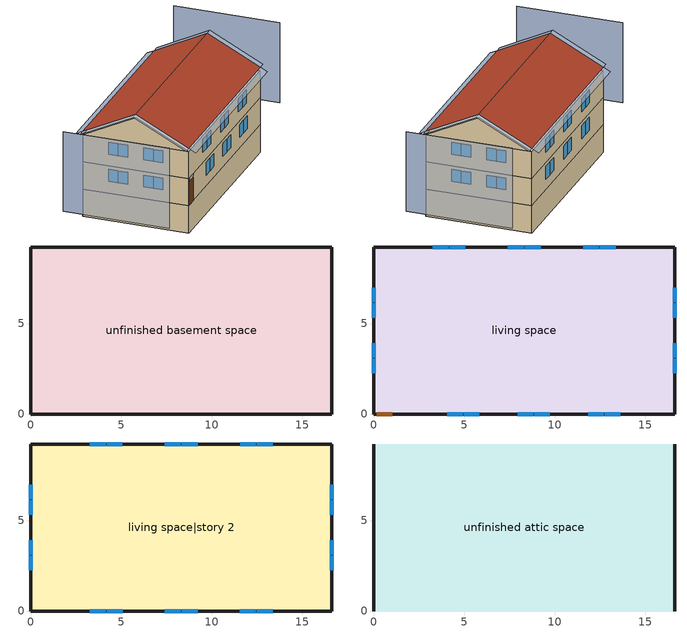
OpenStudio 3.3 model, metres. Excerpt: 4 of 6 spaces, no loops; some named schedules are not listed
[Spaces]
unfinished basement space
 floor foundation (FloorFndGrndUnfinB): 0,0 0,9.23 16.61,9.23 16.61,0 z-2.44
 wall foundation (WallFndGrndUnfinB): 0,9.23 0,0 16.61,0 16.61,9.23 0,9.23 z-2.44:0
living space
 floor to unfinished basement space (FloorUnfinBInsFin Reversed): 0,0 0,9.23 16.61,9.23 16.61,0 z0
 wall outside (WallExtInsFin): 0,9.23 0,0 0.13,0 1.05,0 16.61,0 16.61,9.23 0,9.23 z0:2.44
 window (WindowConstruction): 4.05,0 4.91,0 / 4.97,0 5.83,0 / 7.94,0 8.8,0 / 8.86,0 9.72,0 / 11.83,0 12.69,0 / 12.75,0 13.61,0 z0.99:2.13; 13.36,9.23 12.49,9.23 / 12.43,9.23 11.56,9.23 / 9.21,9.23 8.34,9.23 / 8.28,9.23 7.4,9.23 / 5.06,9.23 4.18,9.23 / 4.12,9.23 3.25,9.23 z0.97:2.13; 0,6.98 0,6.18 / 0,6.12 0,5.33 / 0,3.9 0,3.11 / 0,3.05 0,2.25 / 16.61,2.25 16.61,3.05 / 16.61,3.11 16.61,3.9 / 16.61,5.33 16.61,6.12 / 16.61,6.18 16.61,6.98 z1.07:2.13
 door (Door): 0.15,0 1.02,0 z0:2.13
living space|story 2
 floor to living space (FloorFinUninsFin): 0,0 0,9.23 16.61,9.23 16.61,0 z2.44
 wall outside (WallExtInsFin): 0,9.23 0,0 16.61,0 16.61,9.23 0,9.23 z2.44:4.88
 window (WindowConstruction): 3.24,0 4.12,0 / 4.18,0 5.07,0 / 7.39,0 8.28,0 / 8.34,0 9.22,0 / 11.54,0 12.43,0 / 12.49,0 13.38,0 z3.39:4.57; 13.36,9.23 12.49,9.23 / 12.43,9.23 11.56,9.23 / 9.21,9.23 8.34,9.23 / 8.28,9.23 7.4,9.23 / 5.06,9.23 4.18,9.23 / 4.12,9.23 3.25,9.23 z3.41:4.57; 0,6.98 0,6.18 / 0,6.12 0,5.33 / 0,3.9 0,3.11 / 0,3.05 0,2.25 / 16.61,2.25 16.61,3.05 / 16.61,3.11 16.61,3.9 / 16.61,5.33 16.61,6.12 / 16.61,6.18 16.61,6.98 z3.51:4.57
unfinished attic space
 floor to living space|story 2 (FloorFinInsUnfinAttic): 0,9.23 16.61,9.23 16.61,0 0,0 z4.88
 wall outside (WallExtUninsUnfin): 0,4.61,7.18 0,9.23,4.88 0,0,4.88; 16.61,4.61,7.18 16.61,0,4.88 16.61,9.23,4.88
 roof outside (RoofUnfinInsExt): 16.61,4.61,7.49 0,4.61,7.49 0,0,5.18 16.61,0,5.18; 0,4.61,7.49 16.61,4.61,7.49 16.61,9.23,5.18 0,9.23,5.18
shading: -4.57,9.23 -4.57,0 / 21.19,0 21.19,9.23 z0:7.18; 16.61,6.18 16.61,6.98 / 16.61,3.11 16.61,3.9 / 16.61,2.25 16.61,3.05 / 16.61,5.33 16.61,6.12 / 0,3.05 0,2.25 / 0,6.98 0,6.18 / 0,6.12 0,5.33 / 0,3.9 0,3.11 z3.51:4.57; 16.61,6.18 16.61,6.98 / 16.61,2.25 16.61,3.05 / 0,6.12 0,5.33 / 0,3.9 0,3.11 / 0,3.05 0,2.25 / 0,6.98 0,6.18 / 16.61,3.11 16.61,3.9 / 16.61,5.33 16.61,6.12 z1.07:2.13; 12.49,0 13.38,0 / 8.34,0 9.22,0 / 3.24,0 4.12,0 / 11.54,0 12.43,0 / 4.18,0 5.07,0 / 7.39,0 8.28,0 z3.39:4.57; 7.94,0 8.8,0 / 4.97,0 5.83,0 / 12.75,0 13.61,0 / 4.05,0 4.91,0 / 8.86,0 9.72,0 / 11.83,0 12.69,0 z0.99:2.13; 13.36,9.23 12.49,9.23 / 9.21,9.23 8.34,9.23 / 8.28,9.23 7.4,9.23 / 5.06,9.23 4.18,9.23 / 4.12,9.23 3.25,9.23 / 12.43,9.23 11.56,9.23 z0.97:2.13; 5.06,9.23 4.18,9.23 / 8.28,9.23 7.4,9.23 / 12.43,9.23 11.56,9.23 / 13.36,9.23 12.49,9.23 / 9.21,9.23 8.34,9.23 / 4.12,9.23 3.25,9.23 z3.41:4.57; -0.61,9.23,5.18 -0.61,4.61,7.49 0,4.61,7.49 0,9.23,5.18; 17.22,4.61,7.49 17.22,9.23,5.18 16.61,9.23,5.18 16.61,4.61,7.49; 16.61,9.84,4.88 0,9.84,4.88 0,9.23,5.18 16.61,9.23,5.18; 17.22,0,5.18 17.22,4.61,7.49 16.61,4.61,7.49 16.61,0,5.18; -0.61,4.61,7.49 -0.61,0,5.18 0,0,5.18 0,4.61,7.49; 0,-0.61,4.88 16.61,-0.61,4.88 16.61,0,5.18 0,0,5.18
[Building]
Building 1: North Axis {deg}=135; Standards Number of Stories=2; Standards Number of Above Ground Stories=2; Standards Building Type=singlefamilydetached; Standards Number of Living Units=1
[Site]
Denver-Aurora-Buckley AFB: Latitude {deg}=39.72; Longitude {deg}=-104.75; Time Zone {hr}=-7; Elevation {m}=1726; Terrain=Suburbs
[ClimateZones]
Climate Zone Institution Name 1=Building America; Climate Zone Document Year 1=0; Climate Zone Value 1=Cold; Climate Zone Institution Name 2=ASHRAE; Climate Zone Document Name 2=ANSI/ASHRAE Standard 169; Climate Zone Document Year 2=2006; Climate Zone Institution Name 3=CEC; Climate Zone Document Name 3=California Climate Zone Descriptions; Climate Zone Document Year 3=1995
[Site:WaterMainsTemperature]
Calculation Method=Correlation; Annual Average Outdoor Air Temperature {C}=9.93506; Maximum Difference In Monthly Average Outdoor Air Temperatures {deltaC}=27.6077
[Site:GroundTemperature:Deep]
9.93506, 9.93506, 9.93506, 9.93506, 9.93506, 9.93506, 9.93506, 9.93506, 9.93506, 9.93506, 9.93506, 9.93506
[Material] Roughness=Rough
Name | Thickness {m} | Conductivity {W/m-K} | Density {kg/m3} | Specific Heat {J/kg-K} | Thermal Absorptance | Solar Absorptance | Visible Absorptance
Drywall 0.5 in. | 0.0127 | 0.160291 | 801 | 837.4 | 0.9 | 0.5 | 0.1
FloorUATrussandIns | 0.0889 | 0.0564573 | 50.7834 | 1165.1 | 0.9 | 0.5 | 0.9
FloorUAAdditionalCeilingIns | 0.196342 | 0.0539976 | 16.02 | 1046.75
Composition Shingles | 0.009525 | 0.162714 | 1121.4 | 1465.45 | 0.91 | 0.85 | 0.85
RoofSheathing | 0.01905 | 0.115458 | 512.64 | 1214.23 | 0.82 | 0.3 | 0.3
RoofUARoofIns | 0.18415 | 8.02397 | 37.0049 | 1207.88 | 0.91 | 0.85 | 0.91
Vinyl, Light | 0.009525 | 0.089435 | 177.822 | 1046.75 | 0.9 | 0.3 | 0.3
WallSheathing | 0.0127 | 0.115458 | 512.64 | 1214.23 | 0.82 | 0.3 | 0.3
WallStudAndCavity | 0.0889 | 0.338221 | 129.063 | 1212.76 | 0.9 | 0.3 | 0.9
WallStudAndCavity 1 | 0.0889 | 0.393744 | 83.0341 | 1211.67 | 0.9 | 0.3 | 0.9
WallStudAndCavity 2 | 0.0889 | 0.397942 | 83.0341 | 1211.67 | 0.82 | 0.3 | 0.3
res furniture material unfinished basement space | 0.1524 | 0.115458 | 640.8 | 1214.23 | 0.9 | 0.6 | 0.1
Concrete 8.0 in. | 0.2032 | 1.803125 | 2242.8 | 837.4 | 0.9
Concrete 4.0 in. | 0.1016 | 1.803125 | 2242.8 | 837.4 | 0.9
FloorIns | 0.23495 | 2.59817 | 67.691 | 1210.98 | 0.82 | 0.3 | 0.3
Wood Floor | 0.015875 | 0.115458 | 544.68 | 1214.23
Floor Covering | 0.0127 | 0.0433444 | 54.468 | 1339.84 | 0.9 | 0.9
FloorFinStudAndAirFloor | 0.1397 | 0.557395 | 67.691 | 1210.98 | 0.9 | 0.5 | 0.9
DoorMaterial | 0.04445 | 0.0612267 | 512.64 | 1214.23 | 0.82 | 0.3 | 0.3
[Construction]
FloorFinInsUnfinAttic: Drywall 0.5 in., FloorUATrussandIns, FloorUAAdditionalCeilingIns
RoofUnfinInsExt: Composition Shingles, RoofSheathing, RoofUARoofIns
WallExtInsFin: Vinyl, Light, WallSheathing, WallStudAndCavity, Drywall 0.5 in.
WallExtUninsUnfin: Vinyl, Light, WallSheathing, WallStudAndCavity 1
WallIntFinUninsFin: WallStudAndCavity 2, Drywall 0.5 in.
res furniture construction unfinished basement space; res furniture construction living space; res furniture construction living space|story 2: res furniture material unfinished basement space
WallFndGrndUnfinB: Concrete 8.0 in., Drywall 0.5 in.
FloorFndGrndUnfinB: Concrete 4.0 in.
FloorUnfinBInsFin Reversed: Floor Covering, Wood Floor, RoofSheathing, FloorIns
FloorFinUninsFin: Drywall 0.5 in., FloorFinStudAndAirFloor, RoofSheathing, Wood Floor, Floor Covering
WindowConstruction: WindowMaterial
Door: DoorMaterial
[WindowMaterial:SimpleGlazingSystem]
WindowMaterial: U-Factor {W/m2-K}=4.31528; Solar Heat Gain Coefficient=0.67
[ThermalZone] Use Ideal Air Loads=No
living zone: Thermostat=living zone temperature setpoint
unfinished attic zone; unfinished basement zone: 
res ds res fur gas asys ret air zone; res ds res ac asys ret air zone: Volume {m3}=0.25
[Sizing:Zone] Zone Cooling Design Supply Air Temperature Input Method=SupplyAirTemperature; Zone Cooling Design Supply Air Temperature {C}=14; Zone Cooling Design Supply Air Temperature Difference {deltaC}=11.11; Zone Heating Design Supply Air Temperature Input Method=SupplyAirTemperature; Zone Heating Design Supply Air Temperature {C}=40; Zone Heating Design Supply Air Temperature Difference {deltaC}=11.11; Zone Cooling Design Supply Air Humidity Ratio {kg-H2O/kg-air}=0.0085; Zone Heating Design Supply Air Humidity Ratio {kg-H2O/kg-air}=0.008; Cooling Design Air Flow Method=DesignDay; Heating Design Air Flow Method=DesignDay; Account for Dedicated Outdoor Air System=No; Dedicated Outdoor Air System Control Strategy=NeutralSupplyAir; Dedicated Outdoor Air Low Setpoint Temperature for Design {C}=autosize; Dedicated Outdoor Air High Setpoint Temperature for Design {C}=autosize
unfinished attic zone; res ds res fur gas asys ret air zone; res ds res ac asys ret air zone
[Space]
Name | Space Type | Thermal Zone | Building Unit
living space; living space|story 2 | Space Type 1 | living zone | unit 1
unfinished attic space | Space Type 2 | unfinished attic zone
unfinished basement space | Space Type 3 | unfinished basement zone
res ds res fur gas asys ret air space |  | res ds res fur gas asys ret air zone
res ds res ac asys ret air space |  | res ds res ac asys ret air zone
[SpaceType]
Name | Standards Space Type
Space Type 1 | living
Space Type 2 | unfinished attic
Space Type 3 | unfinished basement
[BuildingUnit]
unit 1: Building Unit Type=Residential
[External:File]
schedules.csv: File=schedules.csv
[People:Definition] Number of People Calculation Method=People; Number of People {people}=0.5; Fraction Radiant=0.319734; Sensible Heat Fraction=0.573; Carbon Dioxide Generation Rate {m3/s-W}=0; Enable ASHRAE 55 Comfort Warnings=No; Mean Radiant Temperature Calculation Type=ZoneAveraged
res occupants|living space; res occupants|living space|story 2
[People] Number of People Schedule=occupants; Activity Level Schedule=res occupants activity schedule; Multiplier=1
Name | People Definition | Space or SpaceType
res occupants|living space | res occupants|living space | living space
res occupants|living space|story 2 | res occupants|living space|story 2 | living space|story 2
[InternalMass:Definition] Design Level Calculation Method=SurfaceArea
Name | Construction | Surface Area {m2}
living space Partition; living space|story 2 Partition | WallIntFinUninsFin | 153.336
res furniture mass unfinished basement space | res furniture construction unfinished basement space | 61.3346
res furniture mass living space | res furniture construction living space | 61.3346
res furniture mass living space|story 2 | res furniture construction living space|story 2 | 61.3346
[InternalMass] Multiplier=1
Name | Internal Mass Definition | Space or SpaceType
living space Partition | living space Partition | living space
living space|story 2 Partition | living space|story 2 Partition | living space|story 2
res furniture mass unfinished basement space | res furniture mass unfinished basement space | unfinished basement space
res furniture mass living space | res furniture mass living space | living space
res furniture mass living space|story 2 | res furniture mass living space|story 2 | living space|story 2
[Foundation:Kiva]
Foundation Kiva 1: Wall Height Above Grade {m}=0.2032; Wall Depth Below Slab {m}=0.2032
[Foundation:Kiva:Settings]
Soil Conductivity {W/m-K}=1.731; Soil Density {kg/m3}=1842.3; Soil Specific Heat {J/kg-K}=418.7; Ground Solar Absorptivity=0.9; Ground Thermal Absorptivity=0.9; Ground Surface Roughness {m}=0.03; Far-Field Width {m}=40; Deep-Ground Boundary Condition=ZeroFlux; Deep-Ground Depth {m}=40; Minimum Cell Dimension {m}=0.02; Maximum Cell Growth Coefficient=1.5; Simulation Timestep=Hourly
[SurfaceProperty:ExposedFoundationPerimeter]
Surface 18: Exposed Perimeter Calculation Method=TotalExposedPerimeter; Total Exposed Perimeter {m}=51.6862
[WaterUse:Equipment:Definition]
Name | Peak Flow Rate {m3/s} | Target Temperature Schedule
res shower | 7.71815e-05 | fixtures temperature schedule
res sink | 9.50423e-05 | fixtures temperature schedule
res bath | 0.000381447 | fixtures temperature schedule
res shower dist; res sink dist; res bath dist | 0 | fixtures temperature schedule
res cw | 2.13416e-05 | res cw temperature schedule
res dw | 2.40409e-05 | res dw temperature schedule
[WaterUse:Equipment] Space=living space
Name | Water Use Equipment Definition | Flow Rate Fraction Schedule
res shower | res shower | showers
res sink | res sink | sinks
res bath | res bath | baths
res shower dist | res shower dist | showers
res sink dist | res sink dist | sinks
res bath dist | res bath dist | baths
res cw | res cw | clothes_washer
res dw | res dw | dishwasher
[OtherEquipment:Definition] Design Level Calculation Method=EquipmentLevel
Name | Design Level {W} | Fraction Latent | Fraction Radiant | Fraction Lost
res shower | 2218.88 | 0.486891 | 0 | 0
res sink | 953.739 | 0.311263 | 0 | 0
res bath | 5620.51 | 0 | 0 | 0
res hot water distribution | 3571.1 | 0 | 0 | 0
res range gas | 9402.4 | 0.2 | 0.18 | 0.5
res ds res fur gas asys SupSLkToLvEq; res ds res fur gas asys SupLatLkToLvEq; res ds res fur gas asys SupDCnToLvEq; res ds res fur gas asys SupDCnToAhEq; res ds res fur gas asys RetDCnToPlEq; res ds res fur gas asys RetDCnToAhEquip; res ds res fur gas asys SupSLkToAhEq; res ds res fur gas asys SupLatLkToAhEq; res ds res fur gas asys RetSLkEq; res ds res fur gas asys RetLatLkEq; res ds res ac asys SupSLkToLvEq; res ds res ac asys SupLatLkToLvEq; res ds res ac asys SupDCnToLvEq; res ds res ac asys SupDCnToAhEq; res ds res ac asys RetDCnToPlEq; res ds res ac asys RetDCnToAhEquip; res ds res ac asys SupSLkToAhEq; res ds res ac asys SupLatLkToAhEq; res ds res ac asys RetSLkEq; res ds res ac asys RetLatLkEq | 0
[OtherEquipment]
Name | Other Equipment Definition | Space or SpaceType | Schedule | Fuel Type
res shower | res shower | living space | showers
res sink | res sink | living space | sinks
res bath | res bath | living space | baths
res hot water distribution | res hot water distribution | living space | showers
res range gas | res range gas | living space | cooking_range | NaturalGas
res ds res fur gas asys SupSLkToLvEq | res ds res fur gas asys SupSLkToLvEq | living space | Always On Discrete | None
res ds res fur gas asys SupLatLkToLvEq | res ds res fur gas asys SupLatLkToLvEq | living space | Always On Discrete | None
res ds res fur gas asys SupDCnToLvEq | res ds res fur gas asys SupDCnToLvEq | living space | Always On Discrete | None
res ds res fur gas asys SupDCnToAhEq | res ds res fur gas asys SupDCnToAhEq | unfinished basement space | Always On Discrete | None
res ds res fur gas asys RetDCnToPlEq | res ds res fur gas asys RetDCnToPlEq | res ds res fur gas asys ret air space | Always On Discrete | None
res ds res fur gas asys RetDCnToAhEquip | res ds res fur gas asys RetDCnToAhEquip | unfinished basement space | Always On Discrete | None
res ds res fur gas asys SupSLkToAhEq | res ds res fur gas asys SupSLkToAhEq | unfinished basement space | Always On Discrete | None
res ds res fur gas asys SupLatLkToAhEq | res ds res fur gas asys SupLatLkToAhEq | unfinished basement space | Always On Discrete | None
res ds res fur gas asys RetSLkEq | res ds res fur gas asys RetSLkEq | res ds res fur gas asys ret air space | Always On Discrete | None
res ds res fur gas asys RetLatLkEq | res ds res fur gas asys RetLatLkEq | res ds res fur gas asys ret air space | Always On Discrete | None
res ds res ac asys SupSLkToLvEq | res ds res ac asys SupSLkToLvEq | living space | Always On Discrete | None
res ds res ac asys SupLatLkToLvEq | res ds res ac asys SupLatLkToLvEq | living space | Always On Discrete | None
res ds res ac asys SupDCnToLvEq | res ds res ac asys SupDCnToLvEq | living space | Always On Discrete | None
res ds res ac asys SupDCnToAhEq | res ds res ac asys SupDCnToAhEq | unfinished basement space | Always On Discrete | None
res ds res ac asys RetDCnToPlEq | res ds res ac asys RetDCnToPlEq | res ds res ac asys ret air space | Always On Discrete | None
res ds res ac asys RetDCnToAhEquip | res ds res ac asys RetDCnToAhEquip | unfinished basement space | Always On Discrete | None
res ds res ac asys SupSLkToAhEq | res ds res ac asys SupSLkToAhEq | unfinished basement space | Always On Discrete | None
res ds res ac asys SupLatLkToAhEq | res ds res ac asys SupLatLkToAhEq | unfinished basement space | Always On Discrete | None
res ds res ac asys RetSLkEq | res ds res ac asys RetSLkEq | res ds res ac asys ret air space | Always On Discrete | None
res ds res ac asys RetLatLkEq | res ds res ac asys RetLatLkEq | res ds res ac asys ret air space | Always On Discrete | None
[EnergyManagementSystem:Sensor]
Name | Output Variable or Output Meter Index Key | Output Variable or Output Meter
res_shower_vol | res shower | Water Use Equipment Hot Water Volume
res_shower_mixsp | fixtures temperature schedule | Schedule Value
res_nv_pb_s |  | Site Outdoor Air Barometric Pressure
res_af_vw_s |  | Site Wind Speed
res_nv_wt_s |  | Site Outdoor Air Humidity Ratio
res_nv_1_nva_s | res nv_1 avail schedule | Schedule Value
res_nv_1_sp_s | res nv_1 temp schedule | Schedule Value
res_ds_res_fur_gas_asys_ah_mfr_s | Node 25 | System Node Mass Flow Rate
res_ds_res_fur_gas_asys_ah_vfr_s | Node 25 | System Node Current Density Volume Flow Rate
res_ds_res_fur_gas_asys_ah_tt_s | Node 25 | System Node Temperature
res_ds_res_fur_gas_asys_ra_t_s | Node 28 | System Node Temperature
res_ds_res_fur_gas_asys_ah_wt_s | Node 25 | System Node Humidity Ratio
res_ds_res_fur_gas_asys_ra_w_s | Node 28 | System Node Humidity Ratio
res_ds_res_ac_asys_ah_mfr_s | Node 18 | System Node Mass Flow Rate
res_ds_res_ac_asys_ah_vfr_s | Node 18 | System Node Current Density Volume Flow Rate
res_ds_res_ac_asys_ah_tt_s | Node 18 | System Node Temperature
res_ds_res_ac_asys_ra_t_s | Node 21 | System Node Temperature
res_ds_res_ac_asys_ah_wt_s | Node 18 | System Node Humidity Ratio
res_ds_res_ac_asys_ra_w_s | Node 21 | System Node Humidity Ratio
res_infil_1_range_sch_s | res mv_1 range exhaust schedule | Schedule Value
res_infil_1_bath_sch_s | res mv_1 bath exhaust schedule | Schedule Value
res_infil_1_dryer_sch_s | clothes_dryer_exhaust | Schedule Value
res_infil_1_wh_sch_s | Always On Discrete | Schedule Value
[EnergyManagementSystem:Program]
res_shower_sag: If res_shower_vol > 0; Set ShowerTime=SystemTimeStep; Else; Set ShowerTime=0; EndIf; If (res_shower_vol > 0) && (res_shower_mixsp > res_shower_tout); Set ShowerSag=SystemTimeStep; Set ShowerE=res_shower_vol*4141170*(res_shower_mixsp-res_shower_tout); Else; Set ShowerSag=0; Set ShowerE=0; EndIf
res_nv_1_program: Set Tdiff = res_af_1_tin_s-res_af_1_tt_s; Set dT = (@Abs Tdiff); Set pt = (@RhFnTdbWPb res_af_1_tt_s res_nv_wt_s res_nv_pb_s); Set NVA = 14972.553877668974; Set Cs = 0.00017926040778923255; Set Cw = 8.70903777141566e-05; Set MNV = 4.15439602667519; Set MHR = 0.0115; Set MRH = 0.7; Set temp1 = (res_nv_1_nva_s*NVA); Set SGNV = temp1*((((Cs*dT)+(Cw*(res_af_vw_s^2)))^0.5)/1000); If (res_nv_wt_s<MHR) && (pt<MRH) && (res_af_1_tin_s>res_nv_1_sp_s); Set temp2 = (res_af_1_tin_s-res_nv_1_sp_s); Set NVadj1 = temp2/(res_af_1_tin_s-res_af_1_tt_s); Set NVadj2 = (@Min NVadj1 1); Set NVadj3 = (@Max NVadj2 0); Set NVadj = SGNV*NVadj3; Set res_nv_1_flow_act = (@Min NVadj MNV); Else; Set res_nv_1_flow_act = 0; EndIf
res_ds_res_fur_gas_asys_program: Set res_ds_res_fur_gas_asys_AhMfr = res_ds_res_fur_gas_asys_ah_mfr_s; Set res_ds_res_fur_gas_asys_FanRtf = res_ds_res_fur_gas_asys_fan_rtf_s; Set res_ds_res_fur_gas_asys_AhVfr = res_ds_res_fur_gas_asys_ah_vfr_s; Set res_ds_res_fur_gas_asys_AhTt = res_ds_res_fur_gas_asys_ah_tt_s; Set res_ds_res_fur_gas_asys_AhWt = res_ds_res_fur_gas_asys_ah_wt_s; Set res_ds_res_fur_gas_asys_RaT = res_ds_res_fur_gas_asys_ra_t_s; Set res_ds_res_fur_gas_asys_RaW = res_ds_res_fur_gas_asys_ra_w_s; Set res_ds_res_fur_gas_asys_AhT = res_ds_res_fur_gas_asys_ah_t_s; Set res_ds_res_fur_gas_asys_AhW = res_ds_res_fur_gas_asys_ah_w_s; Run res_ds_res_fur_gas_asys_lk_subrout; Set res_ds_res_fur_gas_asys_SupSLkToLvEq_act = res_ds_res_fur_gas_asys_SupSLkToLv; Set res_ds_res_fur_gas_asys_SupLatLkToLvEq_act = res_ds_res_fur_gas_asys_SupLatLkToLv; Set res_ds_res_fur_gas_asys_SupDCnToLvEq_act = res_ds_res_fur_gas_asys_SupDCnToLv; Set res_ds_res_fur_gas_asys_SupDCnToAhEq_act = res_ds_res_fur_gas_asys_SupDCnToAh; Set res_ds_res_fur_gas_asys_SupSLkToAhEq_act = res_ds_res_fur_gas_asys_SupSLkToAh; Set res_ds_res_fur_gas_asys_SupLatLkToAhEq_act = res_ds_res_fur_gas_asys_SupLatLkToAh; Set res_ds_res_fur_gas_asys_RetSLkEq_act = res_ds_res_fur_gas_asys_RetSLk; Set res_ds_res_fur_gas_asys_RetLatLkEq_act = res_ds_res_fur_gas_asys_RetLatLk; Set res_ds_res_fur_gas_asys_RetDCnToPlEq_act = res_ds_res_fur_gas_asys_RetDCnToPl; Set res_ds_res_fur_gas_asys_RetDCnToAhEquip_act = res_ds_res_fur_gas_asys_RetDCnToAh; Set res_ds_res_fur_gas_asys_AhToLivMix_act = res_ds_res_fur_gas_asys_AhToLiv; Set res_ds_res_fur_gas_asys_LivToAhMix_act = res_ds_res_fur_gas_asys_LivToAh
res_ds_res_ac_asys_program: Set res_ds_res_ac_asys_AhMfr = res_ds_res_ac_asys_ah_mfr_s; Set res_ds_res_ac_asys_FanRtf = res_ds_res_ac_asys_fan_rtf_s; Set res_ds_res_ac_asys_AhVfr = res_ds_res_ac_asys_ah_vfr_s; Set res_ds_res_ac_asys_AhTt = res_ds_res_ac_asys_ah_tt_s; Set res_ds_res_ac_asys_AhWt = res_ds_res_ac_asys_ah_wt_s; Set res_ds_res_ac_asys_RaT = res_ds_res_ac_asys_ra_t_s; Set res_ds_res_ac_asys_RaW = res_ds_res_ac_asys_ra_w_s; Set res_ds_res_ac_asys_AhT = res_ds_res_ac_asys_ah_t_s; Set res_ds_res_ac_asys_AhW = res_ds_res_ac_asys_ah_w_s; Run res_ds_res_ac_asys_lk_subrout; Set res_ds_res_ac_asys_SupSLkToLvEq_act = res_ds_res_ac_asys_SupSLkToLv; Set res_ds_res_ac_asys_SupLatLkToLvEq_act = res_ds_res_ac_asys_SupLatLkToLv; Set res_ds_res_ac_asys_SupDCnToLvEq_act = res_ds_res_ac_asys_SupDCnToLv; Set res_ds_res_ac_asys_SupDCnToAhEq_act = res_ds_res_ac_asys_SupDCnToAh; Set res_ds_res_ac_asys_SupSLkToAhEq_act = res_ds_res_ac_asys_SupSLkToAh; Set res_ds_res_ac_asys_SupLatLkToAhEq_act = res_ds_res_ac_asys_SupLatLkToAh; Set res_ds_res_ac_asys_RetSLkEq_act = res_ds_res_ac_asys_RetSLk; Set res_ds_res_ac_asys_RetLatLkEq_act = res_ds_res_ac_asys_RetLatLk; Set res_ds_res_ac_asys_RetDCnToPlEq_act = res_ds_res_ac_asys_RetDCnToPl; Set res_ds_res_ac_asys_RetDCnToAhEquip_act = res_ds_res_ac_asys_RetDCnToAh; Set res_ds_res_ac_asys_AhToLivMix_act = res_ds_res_ac_asys_AhToLiv; Set res_ds_res_ac_asys_LivToAhMix_act = res_ds_res_ac_asys_LivToAh
res_infil_1_program: Set p_m = 0.14; Set p_s = 0.22; Set s_m = 270; Set s_s = 370; Set z_m = 9.99744; Set z_s = 4.8768; Set f_t = (((s_m/z_m)^p_m)*((z_s/s_s)^p_s)); Set Tdiff = res_af_1_tin_s-res_af_1_tt_s; Set dT = @Abs Tdiff; Set c = 0.4046; Set Cs = 0.1071; Set Cw = 0.1493; Set n = 0.65; Set sft = (f_t*0.7000000000000001); Set temp1 = ((c*Cw)*((sft*res_af_vw_s)^(2*n)))^2; Set Qn = (((c*Cs*(dT^n))^2)+temp1)^0.5; Set Tdiff = res_af_1_tin_s-res_af_1_tt_s; Set QWHV = res_infil_1_wh_sch_s*0.0; Set Qrange = res_infil_1_range_sch_s*0.0472; Set Qdryer = res_infil_1_dryer_sch_s*0.0472; Set Qbath = res_infil_1_bath_sch_s*0.0472; Set QductsOut = 0; Set QductsIn = 0; Set QductsOut = QductsOut+res_ds_res_fur_gas_asys_lk_ret_fan_equiv; Set QductsIn = QductsIn+res_ds_res_fur_gas_asys_lk_sup_fan_equiv; Set QductsOut = QductsOut+res_ds_res_ac_asys_lk_ret_fan_equiv; Set QductsIn = QductsIn+res_ds_res_ac_asys_lk_sup_fan_equiv; Set Qout = Qrange+Qbath+Qdryer+QductsOut; Set Qin = QWHV+QductsIn; Set faneff_wh = 1; Set res_infil_1_house_fan_act = (QWHV*300)/faneff_wh*0; Set faneff_sp = 0.4719474432000001; Set res_infil_1_range_fan_act = (Qrange*300)/faneff_sp; Set res_infil_1_bath_fan_act = (Qbath*300)/faneff_sp; Set Qfan = (@Max Qout Qin); If Qfan > 0; Set Qavg = ((Qout + Qin) / 2.0); If ((@Abs (Qout - Qavg)) / Qavg) <= 0.1; Set phi = 1; Else; Set phi = (Qn / (Qn + Qfan)); EndIf; Set Qinf_adj = phi * Qn; Else; Set Qinf_adj = Qn; EndIf; Set res_infil_1_flow_act = Qfan + Qinf_adj
[EnergyManagementSystem:ProgramCallingManager]
res shower sag: EndOfSystemTimestepAfterHVACReporting; res_shower_sag
res af_1 program calling manager: BeginTimestepBeforePredictor; res_infil_1_program; res_nv_1_program
res ds res fur gas asys program calling manager: EndOfSystemTimestepAfterHVACReporting; res_ds_res_fur_gas_asys_program
res ds res ac asys program calling manager: EndOfSystemTimestepAfterHVACReporting; res_ds_res_ac_asys_program
[EnergyManagementSystem:OutputVariable] Type of Data in Variable=Summed; Update Frequency=SystemTimestep; EMS Program or Subroutine=res_shower_sag
Name | EMS Variable | Units
Unmet Shower Energy|unit 1 | ShowerE | J
Unmet Shower Time|unit 1 | ShowerSag | hr
Shower Draw Time|unit 1 | ShowerTime | hr
[ThermostatSetpoint:DualSetpoint]
living zone temperature setpoint: Heating Setpoint Temperature Schedule=res heating setpoint; Cooling Setpoint Temperature Schedule=res cooling setpoint
[ElectricEquipment:Definition] Design Level Calculation Method=EquipmentLevel
Name | Design Level {W} | Fraction Latent | Fraction Radiant | Fraction Lost
res ceil fan | 15.9622 | 0 | 0.558 | 0
res refrig | 65.0889 | 0 | 0 | 0
res cw | 2986.57 | 0 | 0.48 | 0.2
res cd electric | 18310.2 | 0.05 | 0.09 | 0.8
res dw | 2099.72 | 0.15 | 0.36 | 0.25
res range electric | 905.909 | 0.3 | 0.24 | 0.3
res misc plug loads|living space; res misc plug loads|living space|story 2 | 551.666 | 0.021 | 0.558 | 0.049
res infil_1 house fan; res infil_1 range fan; res infil_1 bath fan | 0 | 0 | 0 | 1
[ElectricEquipment]
Name | Electric Equipment Definition | Space or SpaceType | Schedule
res ceil fan | res ceil fan | living space | ceiling_fan
res refrig | res refrig | living space | res refrig schedule
res cw | res cw | living space | clothes_washer_power
res cd electric | res cd electric | living space | clothes_dryer
res dw | res dw | living space | dishwasher_power
res range electric | res range electric | living space | cooking_range
res misc plug loads|living space | res misc plug loads|living space | living space | plug_loads
res misc plug loads|living space|story 2 | res misc plug loads|living space|story 2 | living space|story 2 | plug_loads
res infil_1 house fan | res infil_1 house fan | living space | Always On Discrete
res infil_1 range fan | res infil_1 range fan | living space | Always On Discrete
res infil_1 bath fan | res infil_1 bath fan | living space | Always On Discrete
[Lights:Definition] Design Level Calculation Method=LightingLevel; Lighting Level {W}=517.902; Fraction Radiant=0.6; Fraction Visible=0.2; Return Air Fraction=0
res lighting interior living space; res lighting interior living space|story 2
[Lights] Schedule=lighting_interior; Fraction Replaceable=1
Name | Lights Definition | Space or SpaceType
res lighting interior living space | res lighting interior living space | living space
res lighting interior living space|story 2 | res lighting interior living space|story 2 | living space|story 2
[Exterior:Lights:Definition]
res lighting exterior: Design Level {W}=16.2022
[Exterior:Lights]
res lighting exterior: Exterior Lights Definition=res lighting exterior; Schedule=lighting_exterior
[SpaceInfiltration:DesignFlowRate] Schedule=Always On Discrete
Name | Space or SpaceType | Design Flow Rate Calculation Method | Air Changes per Hour {1/hr} | Constant Term Coefficient | Temperature Term Coefficient | Velocity Term Coefficient | Velocity Squared Term Coefficient | Design Flow Rate {m3/s}
res infil|unfinished basement space | unfinished basement space | AirChanges/Hour | 0.1 | 1 | 0 | 0 | 0
res nv_1 flow; res infil_1 flow | living space | Flow/Space |  |  |  |  |  | 0
[SpaceInfiltration:EffectiveLeakageArea]
res infil|unfinished attic space: Space or SpaceType=unfinished attic space; Schedule=Always On Discrete; Effective Air Leakage Area {cm2}=5106.1; Stack Coefficient=0.000181537; Wind Coefficient=4.28294e-05
[EnergyManagementSystem:Actuator]
Name | Actuated Component | Actuated Component Type | Actuated Component Control Type
res_nv_1_flow_act | res nv_1 flow | Zone Infiltration | Air Exchange Flow Rate
res_ds_res_fur_gas_asys_SupSLkToLvEq_act | res ds res fur gas asys SupSLkToLvEq | OtherEquipment | Power Level
res_ds_res_fur_gas_asys_SupLatLkToLvEq_act | res ds res fur gas asys SupLatLkToLvEq | OtherEquipment | Power Level
res_ds_res_fur_gas_asys_SupDCnToLvEq_act | res ds res fur gas asys SupDCnToLvEq | OtherEquipment | Power Level
res_ds_res_fur_gas_asys_SupDCnToAhEq_act | res ds res fur gas asys SupDCnToAhEq | OtherEquipment | Power Level
res_ds_res_fur_gas_asys_RetDCnToPlEq_act | res ds res fur gas asys RetDCnToPlEq | OtherEquipment | Power Level
res_ds_res_fur_gas_asys_RetDCnToAhEquip_act | res ds res fur gas asys RetDCnToAhEquip | OtherEquipment | Power Level
res_ds_res_fur_gas_asys_SupSLkToAhEq_act | res ds res fur gas asys SupSLkToAhEq | OtherEquipment | Power Level
res_ds_res_fur_gas_asys_SupLatLkToAhEq_act | res ds res fur gas asys SupLatLkToAhEq | OtherEquipment | Power Level
res_ds_res_fur_gas_asys_RetSLkEq_act | res ds res fur gas asys RetSLkEq | OtherEquipment | Power Level
res_ds_res_fur_gas_asys_RetLatLkEq_act | res ds res fur gas asys RetLatLkEq | OtherEquipment | Power Level
res_ds_res_fur_gas_asys_AhToLivMix_act | res ds res fur gas asys AhToLivMix | ZoneMixing | Air Exchange Flow Rate
res_ds_res_fur_gas_asys_LivToAhMix_act | res ds res fur gas asys LivToAhMix | ZoneMixing | Air Exchange Flow Rate
res_ds_res_ac_asys_SupSLkToLvEq_act | res ds res ac asys SupSLkToLvEq | OtherEquipment | Power Level
res_ds_res_ac_asys_SupLatLkToLvEq_act | res ds res ac asys SupLatLkToLvEq | OtherEquipment | Power Level
res_ds_res_ac_asys_SupDCnToLvEq_act | res ds res ac asys SupDCnToLvEq | OtherEquipment | Power Level
res_ds_res_ac_asys_SupDCnToAhEq_act | res ds res ac asys SupDCnToAhEq | OtherEquipment | Power Level
res_ds_res_ac_asys_RetDCnToPlEq_act | res ds res ac asys RetDCnToPlEq | OtherEquipment | Power Level
res_ds_res_ac_asys_RetDCnToAhEquip_act | res ds res ac asys RetDCnToAhEquip | OtherEquipment | Power Level
res_ds_res_ac_asys_SupSLkToAhEq_act | res ds res ac asys SupSLkToAhEq | OtherEquipment | Power Level
res_ds_res_ac_asys_SupLatLkToAhEq_act | res ds res ac asys SupLatLkToAhEq | OtherEquipment | Power Level
res_ds_res_ac_asys_RetSLkEq_act | res ds res ac asys RetSLkEq | OtherEquipment | Power Level
res_ds_res_ac_asys_RetLatLkEq_act | res ds res ac asys RetLatLkEq | OtherEquipment | Power Level
res_ds_res_ac_asys_AhToLivMix_act | res ds res ac asys AhToLivMix | ZoneMixing | Air Exchange Flow Rate
res_ds_res_ac_asys_LivToAhMix_act | res ds res ac asys LivToAhMix | ZoneMixing | Air Exchange Flow Rate
res_infil_1_house_fan_act | res infil_1 house fan | ElectricEquipment | Electricity Rate
res_infil_1_range_fan_act | res infil_1 range fan | ElectricEquipment | Electricity Rate
res_infil_1_bath_fan_act | res infil_1 bath fan | ElectricEquipment | Electricity Rate
res_infil_1_flow_act | res infil_1 flow | Zone Infiltration | Air Exchange Flow Rate
[AirLoopHVAC:ReturnPlenum]
Name | ThermalZone
res fur gas asys return plenum | res ds res fur gas asys ret air zone
res ac asys return plenum | res ds res ac asys ret air zone
[ZoneMixing] Schedule=Always On Continuous; Design Flow Rate Calculation Method=Flow/Zone; Design Flow Rate {m3/s}=0
Name | Zone | Source Zone
res ds res fur gas asys AhToLivMix; res ds res ac asys AhToLivMix | living zone | unfinished basement zone
res ds res fur gas asys LivToAhMix; res ds res ac asys LivToAhMix | unfinished basement zone | living zone
[EnergyManagementSystem:Subroutine]
res_ds_res_fur_gas_asys_lk_subrout: Set f_sup = 0.1499250749250749; Set f_ret = 0.0750749250749251; Set f_OA = 0.0; Set oafrate = f_OA * res_ds_res_fur_gas_asys_AhVfr; Set suplkfrate = f_sup * res_ds_res_fur_gas_asys_AhVfr; Set retlkfrate = f_ret * res_ds_res_fur_gas_asys_AhVfr; Set res_ds_res_fur_gas_asys_AhToLiv = (@Abs (suplkfrate-retlkfrate-oafrate)); Set res_ds_res_fur_gas_asys_LivToAh = 0; Set res_ds_res_fur_gas_asys_lk_sup_fan_equiv = 0; Set res_ds_res_fur_gas_asys_lk_ret_fan_equiv = oafrate; If res_ds_res_fur_gas_asys_AhMfr>0; Set h_SA=(@HFnTdbW res_ds_res_fur_gas_asys_AhTt res_ds_res_fur_gas_asys_AhWt); Set h_AHZ=(@HFnTdbW res_ds_res_fur_gas_asys_AhT res_ds_res_fur_gas_asys_AhW); Set h_RA=(@HFnTdbW res_ds_res_fur_gas_asys_RaT res_ds_res_fur_gas_asys_RaW); Set h_fg=(@HfgAirFnWTdb res_ds_res_fur_gas_asys_AhWt res_ds_res_fur_gas_asys_AhTt); Set SALkQtot=f_sup*res_ds_res_fur_gas_asys_AhMfr*(h_RA-h_SA); Set temp1=h_fg*(res_ds_res_fur_gas_asys_RaW-res_ds_res_fur_gas_asys_AhWt); Set res_ds_res_fur_gas_asys_SupLatLkToLv = f_sup*res_ds_res_fur_gas_asys_AhMfr*temp1; Set res_ds_res_fur_gas_asys_SupSLkToLv = SALkQtot-res_ds_res_fur_gas_asys_SupLatLkToLv; Set eTm=(res_ds_res_fur_gas_asys_FanRtf/(res_ds_res_fur_gas_asys_AhMfr*1006.0))*207.417; Set eTm=0-eTm; Set temp4=res_ds_res_fur_gas_asys_AhT; Set tsup=temp4+((res_ds_res_fur_gas_asys_AhTt-res_ds_res_fur_gas_asys_AhT)*(@Exp eTm)); Set temp5=tsup-res_ds_res_fur_gas_asys_AhTt; Set res_ds_res_fur_gas_asys_SupDCnToLv = res_ds_res_fur_gas_asys_AhMfr*1006.0*temp5; Set res_ds_res_fur_gas_asys_SupDCnToAh = 0-res_ds_res_fur_gas_asys_SupDCnToLv; Set eTm=(res_ds_res_fur_gas_asys_FanRtf/(res_ds_res_fur_gas_asys_AhMfr*1006.0))*76.821; Set eTm=0-eTm; Set temp6=res_ds_res_fur_gas_asys_AhT; Set tret=temp6+((res_ds_res_fur_gas_asys_RaT-res_ds_res_fur_gas_asys_AhT)*(@Exp eTm)); Set temp7=tret-res_ds_res_fur_gas_asys_RaT; Set res_ds_res_fur_gas_asys_RetDCnToPl=res_ds_res_fur_gas_asys_AhMfr*1006.0*temp7; Set res_ds_res_fur_gas_asys_RetDCnToAh=0-res_ds_res_fur_gas_asys_RetDCnToPl; Set res_ds_res_fur_gas_asys_RetLatLk=0; Set temp2=(res_ds_res_fur_gas_asys_AhT-res_ds_res_fur_gas_asys_RaT); Set res_ds_res_fur_gas_asys_RetSLk=f_ret*res_ds_res_fur_gas_asys_AhMfr*1006.0*temp2; Set QtLkToAHZn=f_sup*res_ds_res_fur_gas_asys_AhMfr*(h_SA-h_AHZ); Set temp3=(res_ds_res_fur_gas_asys_AhWt-res_ds_res_fur_gas_asys_AhW); Set res_ds_res_fur_gas_asys_SupLatLkToAh=f_sup*res_ds_res_fur_gas_asys_AhMfr*h_fg; Set res_ds_res_fur_gas_asys_SupLatLkToAh=res_ds_res_fur_gas_asys_SupLatLkToAh*temp3; Set res_ds_res_fur_gas_asys_SupSLkToAh=QtLkToAHZn-res_ds_res_fur_gas_asys_SupLatLkToAh; Else; Set res_ds_res_fur_gas_asys_SupLatLkToLv=0; Set res_ds_res_fur_gas_asys_SupSLkToLv=0; Set res_ds_res_fur_gas_asys_SupDCnToLv=0; Set res_ds_res_fur_gas_asys_SupDCnToAh=0; Set res_ds_res_fur_gas_asys_RetDCnToPl=0; Set res_ds_res_fur_gas_asys_RetDCnToAh=0; Set res_ds_res_fur_gas_asys_RetLatLk=0; Set res_ds_res_fur_gas_asys_RetSLk=0; Set res_ds_res_fur_gas_asys_SupLatLkToAh=0; Set res_ds_res_fur_gas_asys_SupSLkToAh=0; EndIf
res_ds_res_ac_asys_lk_subrout: Set f_sup = 0.1499250749250749; Set f_ret = 0.0750749250749251; Set f_OA = 0.0; Set oafrate = f_OA * res_ds_res_ac_asys_AhVfr; Set suplkfrate = f_sup * res_ds_res_ac_asys_AhVfr; Set retlkfrate = f_ret * res_ds_res_ac_asys_AhVfr; Set res_ds_res_ac_asys_AhToLiv = (@Abs (suplkfrate-retlkfrate-oafrate)); Set res_ds_res_ac_asys_LivToAh = 0; Set res_ds_res_ac_asys_lk_sup_fan_equiv = 0; Set res_ds_res_ac_asys_lk_ret_fan_equiv = oafrate; If res_ds_res_ac_asys_AhMfr>0; Set h_SA=(@HFnTdbW res_ds_res_ac_asys_AhTt res_ds_res_ac_asys_AhWt); Set h_AHZ=(@HFnTdbW res_ds_res_ac_asys_AhT res_ds_res_ac_asys_AhW); Set h_RA=(@HFnTdbW res_ds_res_ac_asys_RaT res_ds_res_ac_asys_RaW); Set h_fg=(@HfgAirFnWTdb res_ds_res_ac_asys_AhWt res_ds_res_ac_asys_AhTt); Set SALkQtot=f_sup*res_ds_res_ac_asys_AhMfr*(h_RA-h_SA); Set temp1=h_fg*(res_ds_res_ac_asys_RaW-res_ds_res_ac_asys_AhWt); Set res_ds_res_ac_asys_SupLatLkToLv = f_sup*res_ds_res_ac_asys_AhMfr*temp1; Set res_ds_res_ac_asys_SupSLkToLv = SALkQtot-res_ds_res_ac_asys_SupLatLkToLv; Set eTm=(res_ds_res_ac_asys_FanRtf/(res_ds_res_ac_asys_AhMfr*1006.0))*207.417; Set eTm=0-eTm; Set temp4=res_ds_res_ac_asys_AhT; Set tsup=temp4+((res_ds_res_ac_asys_AhTt-res_ds_res_ac_asys_AhT)*(@Exp eTm)); Set temp5=tsup-res_ds_res_ac_asys_AhTt; Set res_ds_res_ac_asys_SupDCnToLv = res_ds_res_ac_asys_AhMfr*1006.0*temp5; Set res_ds_res_ac_asys_SupDCnToAh = 0-res_ds_res_ac_asys_SupDCnToLv; Set eTm=(res_ds_res_ac_asys_FanRtf/(res_ds_res_ac_asys_AhMfr*1006.0))*76.821; Set eTm=0-eTm; Set temp6=res_ds_res_ac_asys_AhT; Set tret=temp6+((res_ds_res_ac_asys_RaT-res_ds_res_ac_asys_AhT)*(@Exp eTm)); Set temp7=tret-res_ds_res_ac_asys_RaT; Set res_ds_res_ac_asys_RetDCnToPl=res_ds_res_ac_asys_AhMfr*1006.0*temp7; Set res_ds_res_ac_asys_RetDCnToAh=0-res_ds_res_ac_asys_RetDCnToPl; Set res_ds_res_ac_asys_RetLatLk=0; Set temp2=(res_ds_res_ac_asys_AhT-res_ds_res_ac_asys_RaT); Set res_ds_res_ac_asys_RetSLk=f_ret*res_ds_res_ac_asys_AhMfr*1006.0*temp2; Set QtLkToAHZn=f_sup*res_ds_res_ac_asys_AhMfr*(h_SA-h_AHZ); Set temp3=(res_ds_res_ac_asys_AhWt-res_ds_res_ac_asys_AhW); Set res_ds_res_ac_asys_SupLatLkToAh=f_sup*res_ds_res_ac_asys_AhMfr*h_fg; Set res_ds_res_ac_asys_SupLatLkToAh=res_ds_res_ac_asys_SupLatLkToAh*temp3; Set res_ds_res_ac_asys_SupSLkToAh=QtLkToAHZn-res_ds_res_ac_asys_SupLatLkToAh; Else; Set res_ds_res_ac_asys_SupLatLkToLv=0; Set res_ds_res_ac_asys_SupSLkToLv=0; Set res_ds_res_ac_asys_SupDCnToLv=0; Set res_ds_res_ac_asys_SupDCnToAh=0; Set res_ds_res_ac_asys_RetDCnToPl=0; Set res_ds_res_ac_asys_RetDCnToAh=0; Set res_ds_res_ac_asys_RetLatLk=0; Set res_ds_res_ac_asys_RetSLk=0; Set res_ds_res_ac_asys_SupLatLkToAh=0; Set res_ds_res_ac_asys_SupSLkToAh=0; EndIf
[Schedule:File] External File=schedules.csv; Rows to Skip at Top=1; Number of Hours of Data=8760; Minutes per Item=15
Name | Column Number
occupants | 1
showers | 14
sinks | 15
baths | 13
ceiling_fan | 16
clothes_washer | 9
clothes_washer_power | 10
clothes_dryer | 11
dishwasher | 7
dishwasher_power | 8
cooking_range | 6
lighting_interior | 2
lighting_exterior | 3
plug_loads | 17
clothes_dryer_exhaust | 12
[Schedule:Constant]
Name | Value
res occupants activity schedule | 112.539
fixtures temperature schedule | 43.3333
Always On Discrete; Always On Continuous | 1
res cw temperature schedule; res dw temperature schedule | 52.666
[Schedule:Ruleset]
Name | Default Day Schedule | Summer Design Day Schedule | Winter Design Day Schedule
res heating setpoint | Schedule Day 6 | res heating setpoint summer design | res heating setpoint winter design
res cooling setpoint | Schedule Day 7 | res cooling setpoint summer design | res cooling setpoint winter design
res refrig schedule | Schedule Day 8 | res refrig schedule summer design | res refrig schedule winter design
res nv_1 temp schedule | Schedule Day 11
res nv_1 avail schedule | Schedule Day 12
res mv_1 range exhaust schedule | Schedule Day 15 | res mv_1 range exhaust schedule summer design | res mv_1 range exhaust schedule winter design
res mv_1 bath exhaust schedule | Schedule Day 16 | res mv_1 bath exhaust schedule summer design | res mv_1 bath exhaust schedule winter design
[Schedule:Day]
Schedule Day 6; Schedule Day 7; Schedule Day 8; res refrig schedule winter design; Schedule Day 11; Schedule Day 12; Schedule Day 15; res mv_1 range exhaust schedule winter design: 24, 0, 0
res heating setpoint allday1; res heating setpoint allday2; res heating setpoint allday3; res heating setpoint allday4; res heating setpoint allday5; res heating setpoint allday6; res heating setpoint allday7; res heating setpoint allday8; res heating setpoint allday9; res heating setpoint allday10; res heating setpoint allday11; res heating setpoint allday12; res cooling setpoint allday1; res cooling setpoint allday2; res cooling setpoint allday3; res cooling setpoint allday4; res cooling setpoint allday5; res cooling setpoint allday9; res cooling setpoint allday10; res cooling setpoint allday11; res cooling setpoint allday12: 3, 0, 20.5556, 12, 0, 21.1111, 24, 0, 20.5556
res heating setpoint winter design; res cooling setpoint winter design: 24, 0, 21.1111
res heating setpoint summer design; res cooling setpoint summer design: 24, 0, 23.8889
res cooling setpoint allday6; res cooling setpoint allday7; res cooling setpoint allday8: 1, 0, 20.5556, 2, 0, 20.5556, 3, 0, 20.5556, 4, 0, 21.1111, 5, 0, 21.1111, 6, 0, 21.1111, 7, 0, 21.1111, 8, 0, 21.1111, 9, 0, 21.1111, 10, 0, 21.1111, 11, 0, 21.1111, 12, 0, 21.1111, 13, 0, 20.5556, 14, 0, 20.5556, 15, 0, 20.5556, 16, 0, 20.5556, 17, 0, 20.5556, 18, 0, 20.5556, 19, 0, 20.5556, 20, 0, 20.5556, 21, 0, 20.5556, 22, 0, 20.5556, 23, 0, 20.5556, 24, 0, 20.5556
res refrig schedule allday1; res refrig schedule allday12: 1, 0, 0.610949, 2, 0, 0.595675, 3, 0, 0.580401, 4, 0, 0.565128, 6, 0, 0.549854, 7, 0, 0.580401, 8, 0, 0.610949, 10, 0, 0.626223, 12, 0, 0.610949, 15, 0, 0.641496, 16, 0, 0.626223, 17, 0, 0.672044, 18, 0, 0.733139, 19, 0, 0.763686, 20, 0, 0.733139, 21, 0, 0.717865, 22, 0, 0.702591, 23, 0, 0.672044, 24, 0, 0.626223
res refrig schedule allday2: 1, 0, 0.609489, 2, 0, 0.594252, 3, 0, 0.579015, 4, 0, 0.563777, 6, 0, 0.54854, 7, 0, 0.579015, 8, 0, 0.609489, 10, 0, 0.624726, 12, 0, 0.609489, 15, 0, 0.639964, 16, 0, 0.624726, 17, 0, 0.670438, 18, 0, 0.731387, 19, 0, 0.761861, 20, 0, 0.731387, 21, 0, 0.71615, 22, 0, 0.700912, 23, 0, 0.670438, 24, 0, 0.624726
res refrig schedule allday3; res refrig schedule allday4; res refrig schedule allday5: 1, 0, 0.791241, 2, 0, 0.77146, 3, 0, 0.751679, 4, 0, 0.731898, 6, 0, 0.712117, 7, 0, 0.751679, 8, 0, 0.791241, 10, 0, 0.811022, 12, 0, 0.791241, 15, 0, 0.830803, 16, 0, 0.811022, 17, 0, 0.870365, 18, 0, 0.949489, 19, 0, 0.989051, 20, 0, 0.949489, 21, 0, 0.929708, 22, 0, 0.909927, 23, 0, 0.870365, 24, 0, 0.811022
res refrig schedule allday6; res refrig schedule allday7; res refrig schedule allday8; res refrig schedule allday9: 1, 0, 0.8, 2, 0, 0.78, 3, 0, 0.76, 4, 0, 0.74, 6, 0, 0.72, 7, 0, 0.76, 8, 0, 0.8, 10, 0, 0.82, 12, 0, 0.8, 15, 0, 0.84, 16, 0, 0.82, 17, 0, 0.88, 18, 0, 0.96, 19, 0, 1, 20, 0, 0.96, 21, 0, 0.94, 22, 0, 0.92, 23, 0, 0.88, 24, 0, 0.82
res refrig schedule allday10: 1, 0, 0.679562, 2, 0, 0.662573, 3, 0, 0.645584, 4, 0, 0.628595, 6, 0, 0.611606, 7, 0, 0.645584, 8, 0, 0.679562, 10, 0, 0.696551, 12, 0, 0.679562, 15, 0, 0.71354, 16, 0, 0.696551, 17, 0, 0.747518, 18, 0, 0.815474, 19, 0, 0.849453, 20, 0, 0.815474, 21, 0, 0.798485, 22, 0, 0.781496, 23, 0, 0.747518, 24, 0, 0.696551
res refrig schedule allday11: 1, 0, 0.675182, 2, 0, 0.658303, 3, 0, 0.641423, 4, 0, 0.624544, 6, 0, 0.607664, 7, 0, 0.641423, 8, 0, 0.675182, 10, 0, 0.692062, 12, 0, 0.675182, 15, 0, 0.708942, 16, 0, 0.692062, 17, 0, 0.742701, 18, 0, 0.810219, 19, 0, 0.843978, 20, 0, 0.810219, 21, 0, 0.793339, 22, 0, 0.77646, 23, 0, 0.742701, 24, 0, 0.692062
res refrig schedule summer design; res mv_1 range exhaust schedule summer design: 24, 0, 1
[Schedule:Rule] Apply Monday=Yes; Apply Wednesday=Yes; Apply Friday=Yes; Date Specification Type=DateRange; Start Day=1
Name | Schedule Ruleset | Rule Order | Day Schedule | Apply Sunday | Apply Tuesday | Apply Thursday | Apply Saturday | Start Month | End Month | End Day
res heating setpoint allday rule1 | res heating setpoint | 11 | res heating setpoint allday1 | Yes | Yes | Yes | Yes | 1 | 1 | 31
res heating setpoint allday rule2 | res heating setpoint | 10 | res heating setpoint allday2 | Yes | Yes | Yes | Yes | 2 | 2 | 28
res heating setpoint allday rule3 | res heating setpoint | 9 | res heating setpoint allday3 | Yes | Yes | Yes | Yes | 3 | 3 | 31
res heating setpoint allday rule4 | res heating setpoint | 8 | res heating setpoint allday4 | Yes | Yes | Yes | Yes | 4 | 4 | 30
res heating setpoint allday rule5 | res heating setpoint | 7 | res heating setpoint allday5 | Yes | Yes | Yes | Yes | 5 | 5 | 31
res heating setpoint allday rule6 | res heating setpoint | 6 | res heating setpoint allday6 | Yes | Yes | Yes | Yes | 6 | 6 | 30
res heating setpoint allday rule7 | res heating setpoint | 5 | res heating setpoint allday7 | Yes | Yes | Yes | Yes | 7 | 7 | 31
res heating setpoint allday rule8 | res heating setpoint | 4 | res heating setpoint allday8 | Yes | Yes | Yes | Yes | 8 | 8 | 31
res heating setpoint allday rule9 | res heating setpoint | 3 | res heating setpoint allday9 | Yes | Yes | Yes | Yes | 9 | 9 | 30
res heating setpoint allday rule10 | res heating setpoint | 2 | res heating setpoint allday10 | Yes | Yes | Yes | Yes | 10 | 10 | 31
res heating setpoint allday rule11 | res heating setpoint | 1 | res heating setpoint allday11 | Yes | Yes | Yes | Yes | 11 | 11 | 30
res heating setpoint allday rule12 | res heating setpoint | 0 | res heating setpoint allday12 | Yes | Yes | Yes | Yes | 12 | 12 | 31
res cooling setpoint allday rule1 | res cooling setpoint | 11 | res cooling setpoint allday1 | Yes | Yes | Yes | Yes | 1 | 1 | 31
res cooling setpoint allday rule2 | res cooling setpoint | 10 | res cooling setpoint allday2 | Yes | Yes | Yes | Yes | 2 | 2 | 28
res cooling setpoint allday rule3 | res cooling setpoint | 9 | res cooling setpoint allday3 | Yes | Yes | Yes | Yes | 3 | 3 | 31
res cooling setpoint allday rule4 | res cooling setpoint | 8 | res cooling setpoint allday4 | Yes | Yes | Yes | Yes | 4 | 4 | 30
res cooling setpoint allday rule5 | res cooling setpoint | 7 | res cooling setpoint allday5 | Yes | Yes | Yes | Yes | 5 | 5 | 31
res cooling setpoint allday rule6 | res cooling setpoint | 6 | res cooling setpoint allday6 | Yes | Yes | Yes | Yes | 6 | 6 | 30
res cooling setpoint allday rule7 | res cooling setpoint | 5 | res cooling setpoint allday7 | Yes | Yes | Yes | Yes | 7 | 7 | 31
res cooling setpoint allday rule8 | res cooling setpoint | 4 | res cooling setpoint allday8 | Yes | Yes | Yes | Yes | 8 | 8 | 31
res cooling setpoint allday rule9 | res cooling setpoint | 3 | res cooling setpoint allday9 | Yes | Yes | Yes | Yes | 9 | 9 | 30
res cooling setpoint allday rule10 | res cooling setpoint | 2 | res cooling setpoint allday10 | Yes | Yes | Yes | Yes | 10 | 10 | 31
res cooling setpoint allday rule11 | res cooling setpoint | 1 | res cooling setpoint allday11 | Yes | Yes | Yes | Yes | 11 | 11 | 30
res cooling setpoint allday rule12 | res cooling setpoint | 0 | res cooling setpoint allday12 | Yes | Yes | Yes | Yes | 12 | 12 | 31
res refrig schedule allday rule1 | res refrig schedule | 11 | res refrig schedule allday1 | Yes | Yes | Yes | Yes | 1 | 1 | 31
res refrig schedule allday rule2 | res refrig schedule | 10 | res refrig schedule allday2 | Yes | Yes | Yes | Yes | 2 | 2 | 28
res refrig schedule allday rule3 | res refrig schedule | 9 | res refrig schedule allday3 | Yes | Yes | Yes | Yes | 3 | 3 | 31
res refrig schedule allday rule4 | res refrig schedule | 8 | res refrig schedule allday4 | Yes | Yes | Yes | Yes | 4 | 4 | 30
res refrig schedule allday rule5 | res refrig schedule | 7 | res refrig schedule allday5 | Yes | Yes | Yes | Yes | 5 | 5 | 31
res refrig schedule allday rule6 | res refrig schedule | 6 | res refrig schedule allday6 | Yes | Yes | Yes | Yes | 6 | 6 | 30
res refrig schedule allday rule7 | res refrig schedule | 5 | res refrig schedule allday7 | Yes | Yes | Yes | Yes | 7 | 7 | 31
res refrig schedule allday rule8 | res refrig schedule | 4 | res refrig schedule allday8 | Yes | Yes | Yes | Yes | 8 | 8 | 31
res refrig schedule allday rule9 | res refrig schedule | 3 | res refrig schedule allday9 | Yes | Yes | Yes | Yes | 9 | 9 | 30
res refrig schedule allday rule10 | res refrig schedule | 2 | res refrig schedule allday10 | Yes | Yes | Yes | Yes | 10 | 10 | 31
res refrig schedule allday rule11 | res refrig schedule | 1 | res refrig schedule allday11 | Yes | Yes | Yes | Yes | 11 | 11 | 30
res refrig schedule allday rule12 | res refrig schedule | 0 | res refrig schedule allday12 | Yes | Yes | Yes | Yes | 12 | 12 | 31
res nv_1 temp schedule allday rule1 | res nv_1 temp schedule | 11 | res nv_1 temp schedule allday1 | Yes | Yes | Yes | Yes | 1 | 1 | 31
res nv_1 temp schedule allday rule2 | res nv_1 temp schedule | 10 | res nv_1 temp schedule allday2 | Yes | Yes | Yes | Yes | 2 | 2 | 28
res nv_1 temp schedule allday rule3 | res nv_1 temp schedule | 9 | res nv_1 temp schedule allday3 | Yes | Yes | Yes | Yes | 3 | 3 | 31
res nv_1 temp schedule allday rule4 | res nv_1 temp schedule | 8 | res nv_1 temp schedule allday4 | Yes | Yes | Yes | Yes | 4 | 4 | 30
res nv_1 temp schedule allday rule5 | res nv_1 temp schedule | 7 | res nv_1 temp schedule allday5 | Yes | Yes | Yes | Yes | 5 | 5 | 31
res nv_1 temp schedule allday rule6 | res nv_1 temp schedule | 6 | res nv_1 temp schedule allday6 | Yes | Yes | Yes | Yes | 6 | 6 | 30
res nv_1 temp schedule allday rule7 | res nv_1 temp schedule | 5 | res nv_1 temp schedule allday7 | Yes | Yes | Yes | Yes | 7 | 7 | 31
res nv_1 temp schedule allday rule8 | res nv_1 temp schedule | 4 | res nv_1 temp schedule allday8 | Yes | Yes | Yes | Yes | 8 | 8 | 31
res nv_1 temp schedule allday rule9 | res nv_1 temp schedule | 3 | res nv_1 temp schedule allday9 | Yes | Yes | Yes | Yes | 9 | 9 | 30
res nv_1 temp schedule allday rule10 | res nv_1 temp schedule | 2 | res nv_1 temp schedule allday10 | Yes | Yes | Yes | Yes | 10 | 10 | 31
res nv_1 temp schedule allday rule11 | res nv_1 temp schedule | 1 | res nv_1 temp schedule allday11 | Yes | Yes | Yes | Yes | 11 | 11 | 30
res nv_1 temp schedule allday rule12 | res nv_1 temp schedule | 0 | res nv_1 temp schedule allday12 | Yes | Yes | Yes | Yes | 12 | 12 | 31
res nv_1 availability schedule allday ruleset1 on | res nv_1 avail schedule | 11 | res nv_1 availability schedule allday1 on |  |  |  |  | 1 | 1 | 31
res nv_1 availability schedule allday ruleset2 on | res nv_1 avail schedule | 10 | res nv_1 availability schedule allday1 on 1 |  |  |  |  | 2 | 2 | 28
res nv_1 availability schedule allday ruleset3 on | res nv_1 avail schedule | 9 | res nv_1 availability schedule allday1 on 2 |  |  |  |  | 3 | 3 | 31
res nv_1 availability schedule allday ruleset4 on | res nv_1 avail schedule | 8 | res nv_1 availability schedule allday1 on 3 |  |  |  |  | 4 | 4 | 30
res nv_1 availability schedule allday ruleset5 on | res nv_1 avail schedule | 7 | res nv_1 availability schedule allday1 on 4 |  |  |  |  | 5 | 5 | 31
res nv_1 availability schedule allday ruleset6 on | res nv_1 avail schedule | 6 | res nv_1 availability schedule allday1 on 5 |  |  |  |  | 6 | 6 | 30
res nv_1 availability schedule allday ruleset7 on | res nv_1 avail schedule | 5 | res nv_1 availability schedule allday1 on 6 |  |  |  |  | 7 | 7 | 31
res nv_1 availability schedule allday ruleset8 on | res nv_1 avail schedule | 4 | res nv_1 availability schedule allday1 on 7 |  |  |  |  | 8 | 8 | 31
res nv_1 availability schedule allday ruleset9 on | res nv_1 avail schedule | 3 | res nv_1 availability schedule allday1 on 8 |  |  |  |  | 9 | 9 | 30
res nv_1 availability schedule allday ruleset10 on | res nv_1 avail schedule | 2 | res nv_1 availability schedule allday1 on 9 |  |  |  |  | 10 | 10 | 31
res nv_1 availability schedule allday ruleset11 on | res nv_1 avail schedule | 1 | res nv_1 availability schedule allday1 on 10 |  |  |  |  | 11 | 11 | 30
res nv_1 availability schedule allday ruleset12 on | res nv_1 avail schedule | 0 | res nv_1 availability schedule allday1 on 11 |  |  |  |  | 12 | 12 | 31
res mv_1 range exhaust schedule allday rule1 | res mv_1 range exhaust schedule | 11 | res mv_1 range exhaust schedule allday1 | Yes | Yes | Yes | Yes | 1 | 1 | 31
res mv_1 range exhaust schedule allday rule2 | res mv_1 range exhaust schedule | 10 | res mv_1 range exhaust schedule allday2 | Yes | Yes | Yes | Yes | 2 | 2 | 28
res mv_1 range exhaust schedule allday rule3 | res mv_1 range exhaust schedule | 9 | res mv_1 range exhaust schedule allday3 | Yes | Yes | Yes | Yes | 3 | 3 | 31
res mv_1 range exhaust schedule allday rule4 | res mv_1 range exhaust schedule | 8 | res mv_1 range exhaust schedule allday4 | Yes | Yes | Yes | Yes | 4 | 4 | 30
res mv_1 range exhaust schedule allday rule5 | res mv_1 range exhaust schedule | 7 | res mv_1 range exhaust schedule allday5 | Yes | Yes | Yes | Yes | 5 | 5 | 31
res mv_1 range exhaust schedule allday rule6 | res mv_1 range exhaust schedule | 6 | res mv_1 range exhaust schedule allday6 | Yes | Yes | Yes | Yes | 6 | 6 | 30
res mv_1 range exhaust schedule allday rule7 | res mv_1 range exhaust schedule | 5 | res mv_1 range exhaust schedule allday7 | Yes | Yes | Yes | Yes | 7 | 7 | 31
